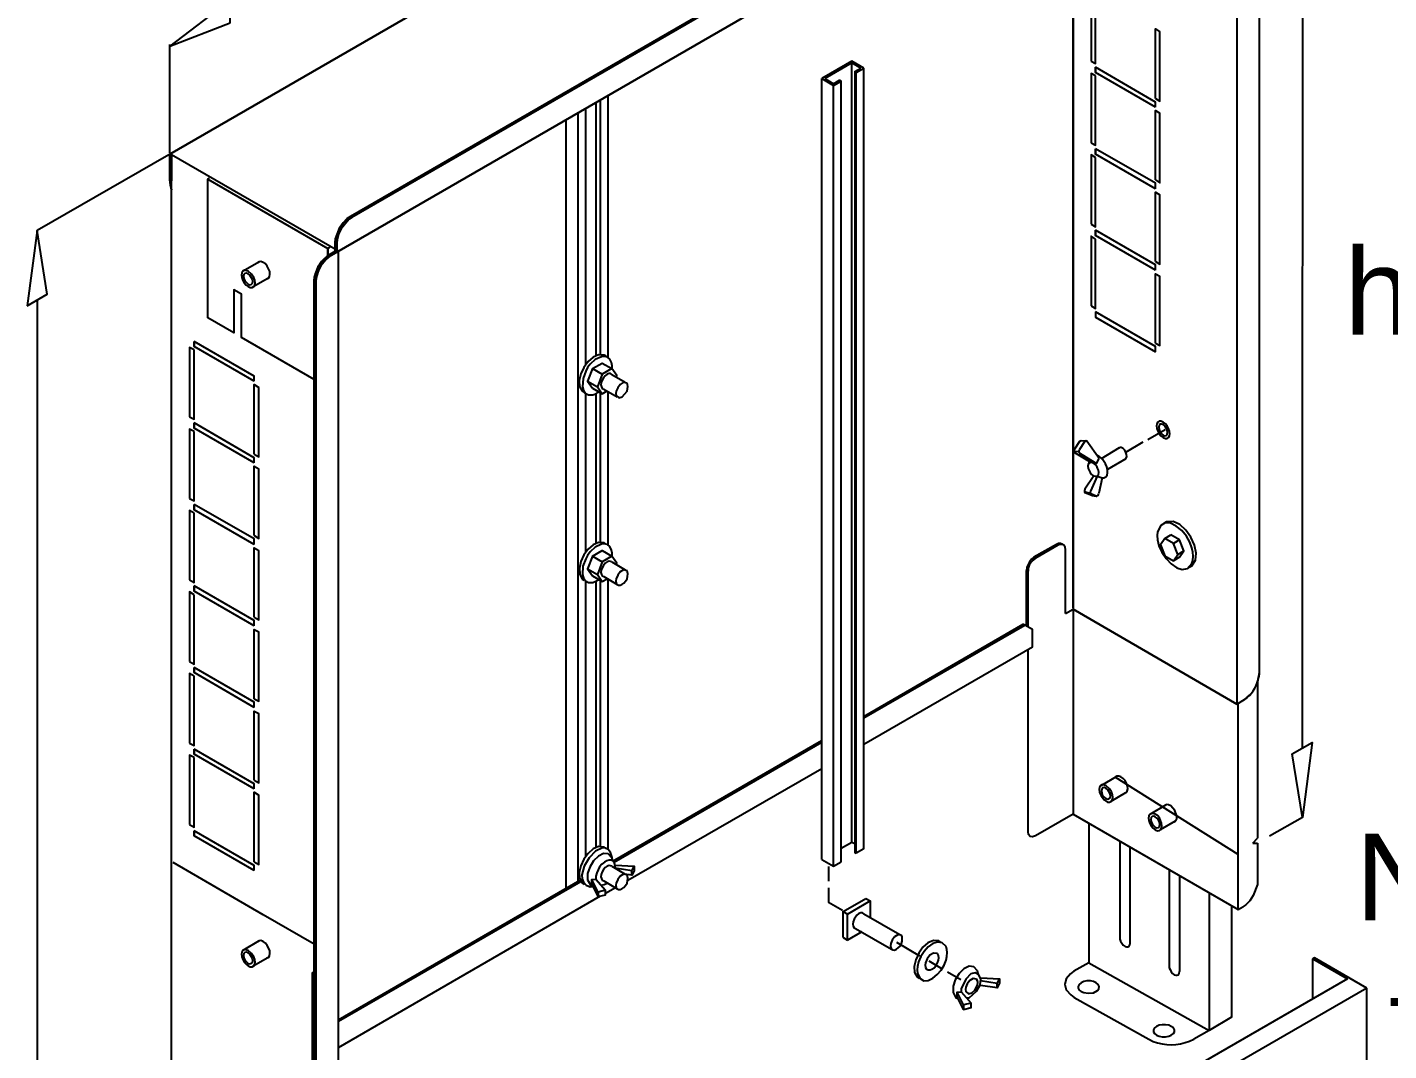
# Model space of a CAD drawing. Header units: millimetres. Extents: x 441156 to 441876, y 4514765 to 4515211.
# Drawn here: x 441596.256 to 441597.871, y 4515152.807 to 4515154.02 of the extents above; entities that cross this region are included whole.
import ezdxf

# ---------------------------------------------------------------- set-up
doc = ezdxf.new("R2010")
doc.units = ezdxf.units.MM
doc.layers.add('01_textos', color=7, linetype='Continuous')
doc.layers.add('Cassette', color=7, linetype='Continuous')
doc.styles.add('NIEVES2', font='sanss___.ttf')

msp = doc.modelspace()

# ---------------------------------------------------------------- linework, layer by layer
at = {"layer": 'Cassette', "color": 254}
for p, q in [((441597.69209828, 4515153.03907449), (441597.5464185, 4515153.1309517)), ((441597.709451, 4515153.05278589), (441597.71525763, 4515153.05874322)), ((441597.709451, 4515153.05278589), (441597.71525763, 4515153.05265162))]:
    msp.add_line(p, q, dxfattribs=at)
for points in [[(441596.42543128, 4515153.83917955), (441596.42617836, 4515153.8328294), (441596.42729897, 4515153.82722634), (441596.42617836, 4515153.8328294), (441596.42543128, 4515153.83917955), (441596.42543128, 4515153.86980965), (441597.49449673, 4515154.48689426)], [(441597.49449673, 4515154.48689426), (441596.42543128, 4515153.86980965), (441596.42729897, 4515153.86868904), (441596.42729897, 4515153.83805893)], [(441597.68612167, 4515154.39313624), (441597.68350691, 4515154.39425686), (441597.68014507, 4515154.3946304), (441597.67640969, 4515154.39425686), (441597.67267431, 4515154.39238917), (441596.63946849, 4515153.79584915)], [(441597.67267431, 4515154.39238917), (441596.63946849, 4515153.79584915)], [(441597.674542, 4515154.39126856), (441596.64096264, 4515153.79472854)], [(441597.674542, 4515154.39126856), (441596.64096264, 4515153.79472854)], [(441596.62153867, 4515153.75475998), (441596.62340636, 4515153.75363937), (441597.69209828, 4515154.37072397), (441597.69209828, 4515154.38118303)], [(441597.69209828, 4515154.37072397), (441596.62340636, 4515153.75363937), (441596.62340636, 4515153.76409843)], [(441597.69209828, 4515154.37072397), (441596.62340636, 4515153.75363937), (441596.62340636, 4515153.7558806)], [(441596.62340636, 4515153.75363937), (441597.69209828, 4515154.37072397)], [(441597.69060413, 4515154.36960336), (441597.69060413, 4515153.21761249), (441597.49636442, 4515153.3300474)], [(441597.69060413, 4515154.36960336), (441597.69060413, 4515153.21985372)], [(441597.69060413, 4515154.36960336), (441597.69060413, 4515153.21761249), (441597.69956904, 4515153.22284202)], [(441597.71712532, 4515154.36474737), (441597.71712532, 4515153.25384567)], [(441597.71712532, 4515154.36474737), (441597.71712532, 4515153.25384567)], [(441597.76846073, 4515154.30871668), (441597.7680872, 4515153.16547065)], [(441597.49636442, 4515154.25754199), (441597.49636442, 4515153.3300474)], [(441597.49636442, 4515153.33191509), (441597.49636442, 4515154.25754199)], [(441597.49636442, 4515153.33191509), (441597.49636442, 4515154.25754199)], [(441597.52288561, 4515154.05919337), (441597.51765608, 4515154.06218167), (441597.51765608, 4515153.98000333)], [(441597.51765608, 4515153.98000333), (441597.52288561, 4515153.97701503), (441597.52288561, 4515154.05919337)], [(441597.59423135, 4515153.93555233), (441597.59423135, 4515154.0181042), (441597.59946088, 4515154.01474236)], [(441597.59423135, 4515153.93555233), (441597.59946088, 4515153.93256402), (441597.59946088, 4515154.01474236)], [(441597.23414082, 4515153.98000333), (441597.19828118, 4515153.95945875)], [(441597.23414082, 4515153.97776211), (441597.20201656, 4515153.95945875)], [(441597.23414082, 4515153.0540029), (441597.23414082, 4515153.98000333)], [(441597.24833526, 4515153.9717855), (441597.23414082, 4515153.98000333)], [(441597.24459988, 4515153.9717855), (441597.23414082, 4515153.97776211)], [(441597.23750266, 4515153.96767658), (441597.24459988, 4515153.9717855)], [(441597.23937035, 4515153.96655597), (441597.23750266, 4515153.96767658), (441597.23750266, 4515153.04167615), (441597.23937035, 4515153.04092907)], [(441597.23937035, 4515153.96655597), (441597.24833526, 4515153.9717855)], [(441597.24833526, 4515153.04578506), (441597.24833526, 4515153.9717855)], [(441597.52288561, 4515153.97290612), (441597.52288561, 4515153.96655597)], [(441597.59423135, 4515153.9254668), (441597.52288561, 4515153.96655597), (441597.52288561, 4515153.97290612)], [(441597.59423135, 4515153.9254668), (441597.59423135, 4515153.93144341), (441597.52288561, 4515153.97290612)], [(441597.19828118, 4515153.03345831), (441597.19828118, 4515153.95945875)], [(441597.19828118, 4515153.95945875), (441597.21247562, 4515153.95124092)], [(441597.20201656, 4515153.95945875), (441597.21247562, 4515153.95310861)], [(441597.21247562, 4515153.95310861), (441597.21957284, 4515153.95721752), (441597.22144053, 4515153.95609691)], [(441597.21247562, 4515153.95124092), (441597.22144053, 4515153.95609691)], [(441597.21247562, 4515153.02524048), (441597.21247562, 4515153.95124092)], [(441597.22144053, 4515153.03047001), (441597.22144053, 4515153.95609691)], [(441597.23937035, 4515153.04092907), (441597.23937035, 4515153.96655597)], [(441597.52288561, 4515153.96244705), (441597.51765608, 4515153.96543536), (441597.51765608, 4515153.88325702)], [(441597.52288561, 4515153.96244705), (441597.51765608, 4515153.96543536)], [(441597.51765608, 4515153.88325702), (441597.52288561, 4515153.88026872), (441597.52288561, 4515153.96244705)], [(441596.94502249, 4515153.62850418), (441596.94502249, 4515153.9392877)], [(441596.90953639, 4515153.00805773), (441596.90953639, 4515153.91874312)], [(441596.9185013, 4515153.62028634), (441596.9185013, 4515153.92397265)], [(441596.93082805, 4515153.6307454), (441596.93082805, 4515153.93106987)], [(441596.93605758, 4515153.63223956), (441596.93605758, 4515153.93443171)], [(441597.59423135, 4515153.83917955), (441597.59423135, 4515153.92135789), (441597.59946088, 4515153.91836958)], [(441596.89534195, 4515152.99946636), (441596.89534195, 4515153.91052529)], [(441597.59423135, 4515153.83917955), (441597.59946088, 4515153.83581771), (441597.59946088, 4515153.91836958)], [(441597.52288561, 4515153.8761598), (441597.52288561, 4515153.86980965)], [(441597.59423135, 4515153.82872049), (441597.52288561, 4515153.86980965), (441597.52288561, 4515153.8761598)], [(441597.59423135, 4515153.82872049), (441597.59423135, 4515153.83507063), (441597.52288561, 4515153.8761598)], [(441596.42543128, 4515153.83917955), (441596.42543128, 4515153.86980965), (441596.42729897, 4515153.86868904), (441596.42729897, 4515153.86682135)], [(441596.42729897, 4515153.86868904), (441596.42729897, 4515153.83805893)], [(441596.42729897, 4515153.86868904), (441596.42729897, 4515153.86682135)], [(441596.62527405, 4515152.60276912), (441596.62527405, 4515153.75475998), (441596.42729897, 4515153.86868904)], [(441596.42729897, 4515152.71483049), (441596.42729897, 4515153.86682135)], [(441596.42729897, 4515152.71483049), (441596.42729897, 4515153.86682135)], [(441597.52288561, 4515153.86570074), (441597.51765608, 4515153.86868904), (441597.51765608, 4515153.78651071)], [(441597.52288561, 4515153.86570074), (441597.51765608, 4515153.86868904)], [(441597.51765608, 4515153.78651071), (441597.52288561, 4515153.7835224), (441597.52288561, 4515153.86570074)], [(441596.50125947, 4515153.65764013), (441596.47025583, 4515153.67556995), (441596.47025583, 4515153.83992662), (441596.47174998, 4515153.84104724)], [(441596.47174998, 4515153.84104724), (441596.47025583, 4515153.83992662)], [(441596.47025583, 4515153.83992662), (441596.61257376, 4515153.75774829), (441596.61630914, 4515153.75998951)], [(441596.47025583, 4515153.67556995), (441596.47025583, 4515153.83992662), (441596.61257376, 4515153.75774829)], [(441597.59423135, 4515153.74243323), (441597.59423135, 4515153.82461157), (441597.59946088, 4515153.82162327)], [(441597.59423135, 4515153.74243323), (441597.59946088, 4515153.73907139), (441597.59946088, 4515153.82162327)], [(441596.62191221, 4515153.76932796), (441596.62674953, 4515153.78250451), (441596.63072129, 4515153.78830135), (441596.63573311, 4515153.79323439)], [(441596.63573311, 4515153.79323439), (441596.63072129, 4515153.78830135), (441596.62674953, 4515153.78250451), (441596.62191221, 4515153.76932796)], [(441596.6237799, 4515153.76820735), (441596.62530382, 4515153.77477986), (441596.62852383, 4515153.78147728), (441596.6376008, 4515153.79248731)], [(441596.6376008, 4515153.79248731), (441596.62852383, 4515153.78147728), (441596.62530382, 4515153.77477986), (441596.6237799, 4515153.76820735)], [(441596.63573311, 4515153.79323439), (441596.63946849, 4515153.79584915)], [(441596.63946849, 4515153.79584915), (441596.63573311, 4515153.79323439)], [(441596.6376008, 4515153.79248731), (441596.64096264, 4515153.79472854)], [(441596.64096264, 4515153.79472854), (441596.6376008, 4515153.79248731)], [(441597.52288561, 4515153.77941348), (441597.52288561, 4515153.77306334)], [(441597.59423135, 4515153.73197417), (441597.52288561, 4515153.77306334), (441597.52288561, 4515153.77941348)], [(441597.59423135, 4515153.73197417), (441597.59423135, 4515153.73832432), (441597.52288561, 4515153.77941348)], [(441596.61257376, 4515153.74953045), (441596.61257376, 4515153.75774829), (441596.61444145, 4515153.7588689)], [(441596.61257376, 4515153.75774829), (441596.61257376, 4515153.74953045)], [(441596.62153867, 4515153.76484551), (441596.62191221, 4515153.76932796)], [(441596.62191221, 4515153.76932796), (441596.62153867, 4515153.76484551)], [(441596.62153867, 4515153.75475998), (441596.62153867, 4515153.76484551)], [(441596.62153867, 4515153.75475998), (441596.62153867, 4515153.76484551)], [(441596.62340636, 4515153.76409843), (441596.62340636, 4515153.75363937), (441596.62153867, 4515153.75475998)], [(441596.62340636, 4515153.76409843), (441596.6237799, 4515153.76820735)], [(441596.6237799, 4515153.76820735), (441596.62340636, 4515153.76409843)], [(441597.52288561, 4515153.76895442), (441597.51765608, 4515153.77231626), (441597.51765608, 4515153.68976439)], [(441597.52288561, 4515153.76895442), (441597.51765608, 4515153.77231626)], [(441597.51765608, 4515153.68976439), (441597.52288561, 4515153.68677609), (441597.52288561, 4515153.76895442)], [(441596.51209207, 4515153.7312271), (441596.53076897, 4515153.7420597)], [(441596.54048095, 4515153.72188865), (441596.54234864, 4515153.72263573), (441596.54346925, 4515153.72450341), (441596.54384279, 4515153.72711818), (441596.54384279, 4515153.73048002), (441596.54234864, 4515153.73384186), (441596.54085449, 4515153.73683017), (441596.53861326, 4515153.73944493), (441596.5359985, 4515153.74131262), (441596.53338373, 4515153.74243323), (441596.5311425, 4515153.7420597), (441596.52927481, 4515153.74093908)], [(441596.59688517, 4515153.72375634), (441596.60171782, 4515153.73723872), (441596.60575378, 4515153.74298099), (441596.61107961, 4515153.7480363)], [(441596.61257376, 4515153.74728923), (441596.60365555, 4515153.73628153), (441596.60061647, 4515153.72987682), (441596.59875286, 4515153.72300926)], [(441596.61107961, 4515153.7480363), (441596.61444145, 4515153.75065107)], [(441596.61107961, 4515153.7480363), (441596.61444145, 4515153.75065107)], [(441596.61630914, 4515153.74953045), (441596.61257376, 4515153.74728923)], [(441596.61444145, 4515153.75065107), (441596.62153867, 4515153.75475998)], [(441596.61444145, 4515153.75065107), (441596.62153867, 4515153.75475998)], [(441596.61630914, 4515153.74953045), (441596.62527405, 4515153.75475998)], [(441596.62527405, 4515153.75475998), (441596.61630914, 4515153.74953045)], [(441596.62340636, 4515153.7558806), (441596.62340636, 4515153.75363937)], [(441596.62527405, 4515152.60276912), (441596.62527405, 4515153.75475998)], [(441596.51059792, 4515153.72898587), (441596.51022438, 4515153.7263711), (441596.51059792, 4515153.7233828), (441596.51171853, 4515153.72002096), (441596.51358622, 4515153.71703266), (441596.51582745, 4515153.71441789), (441596.51806868, 4515153.7125502), (441596.52068344, 4515153.71142959), (441596.52292467, 4515153.71142959), (441596.52479236, 4515153.7125502), (441596.52591297, 4515153.71441789), (441596.52628651, 4515153.71703266), (441596.52628651, 4515153.71703266)], [(441596.52479236, 4515153.7233828), (441596.52230133, 4515153.72719114), (441596.51829747, 4515153.73078352), (441596.51399245, 4515153.73207631), (441596.51210564, 4515153.73120922), (441596.51059792, 4515153.72898587)], [(441596.52367175, 4515153.71852681), (441596.52329821, 4515153.72114157), (441596.52030991, 4515153.7263711), (441596.51806868, 4515153.72786526), (441596.51620099, 4515153.72861233), (441596.5143333, 4515153.72823879), (441596.51321269, 4515153.72711818), (441596.51283915, 4515153.72487695), (441596.51321269, 4515153.72226219), (441596.5143333, 4515153.71964742), (441596.51620099, 4515153.71740619), (441596.51806868, 4515153.71553851), (441596.52030991, 4515153.71479143), (441596.52180406, 4515153.71516497), (441596.52329821, 4515153.71665912), (441596.52367175, 4515153.71852681), (441596.52367175, 4515153.71852681)], [(441597.59423135, 4515153.64568692), (441597.59423135, 4515153.72786526), (441597.59946088, 4515153.72487695)], [(441597.59423135, 4515153.64568692), (441597.59946088, 4515153.64269862), (441597.59946088, 4515153.72487695)], [(441596.59651164, 4515153.60235652), (441596.51022438, 4515153.6524106), (441596.51022438, 4515153.70358529), (441596.50125947, 4515153.70881482), (441596.50125947, 4515153.65764013), (441596.47025583, 4515153.67556995)], [(441596.51022438, 4515153.6524106), (441596.51022438, 4515153.70358529), (441596.50125947, 4515153.70881482), (441596.50125947, 4515153.65764013)], [(441596.54160157, 4515153.72226219), (441596.52404528, 4515153.71217666)], [(441596.52628651, 4515153.71703266), (441596.52591297, 4515153.7203945), (441596.52479236, 4515153.7233828)], [(441596.59651164, 4515153.71964742), (441596.59688517, 4515153.72375634)], [(441596.59651164, 4515153.71964742), (441596.59651164, 4515152.60874573)], [(441596.59651164, 4515152.60874573), (441596.59651164, 4515153.71964742)], [(441596.59875286, 4515153.72300926), (441596.59837932, 4515153.71852681)], [(441596.59875286, 4515153.72300926), (441596.59837932, 4515153.71852681)], [(441596.59837932, 4515153.71852681), (441596.59837932, 4515152.60799865)], [(441596.59837932, 4515153.71852681), (441596.59837932, 4515152.60799865)], [(441597.52288561, 4515153.68266717), (441597.52288561, 4515153.67631703), (441597.59423135, 4515153.63522786)], [(441597.52288561, 4515153.68266717), (441597.52288561, 4515153.67631703)], [(441597.59423135, 4515153.63522786), (441597.59423135, 4515153.641578), (441597.52288561, 4515153.68266717)], [(441596.4541937, 4515153.64755461), (441596.4541937, 4515153.641578)], [(441596.5251659, 4515153.60048883), (441596.4541937, 4515153.641578), (441596.4541937, 4515153.64755461)], [(441596.5251659, 4515153.60048883), (441596.5251659, 4515153.60646544), (441596.4541937, 4515153.64755461)], [(441596.59651164, 4515153.60235652), (441596.51022438, 4515153.6524106)], [(441596.4541937, 4515153.63746909), (441596.44859063, 4515153.64045739), (441596.44859063, 4515153.55827905)], [(441596.4541937, 4515153.63746909), (441596.44859063, 4515153.64045739)], [(441596.44859063, 4515153.55827905), (441596.4541937, 4515153.55529075), (441596.4541937, 4515153.63746909)], [(441596.9401665, 4515153.63149248), (441596.93377637, 4515153.63175917), (441596.927381, 4515153.62891361), (441596.92143562, 4515153.62370673), (441596.91639548, 4515153.61688948), (441596.91271584, 4515153.6092128), (441596.91085194, 4515153.60142764), (441596.91125904, 4515153.59428493), (441596.91439238, 4515153.58853562)], [(441596.94913141, 4515153.62252757), (441596.94714473, 4515153.62665418), (441596.94433086, 4515153.62902859), (441596.94093364, 4515153.62990403), (441596.93719687, 4515153.62953374), (441596.92968, 4515153.62606889), (441596.92373083, 4515153.62065988)], [(441596.94278126, 4515153.62999833), (441596.9401665, 4515153.63149248)], [(441596.92373083, 4515153.62065988), (441596.92074253, 4515153.61655096), (441596.9185013, 4515153.61244205), (441596.91525969, 4515153.60354192), (441596.91456981, 4515153.59362974), (441596.91566985, 4515153.58936113), (441596.91799352, 4515153.58611988), (441596.92173605, 4515153.58433281), (441596.92709267, 4515153.5844267), (441596.93045451, 4515153.58554732), (441596.93418989, 4515153.58778855)], [(441596.9263456, 4515153.61543035), (441596.92074253, 4515153.60048883), (441596.9263456, 4515153.592271)], [(441596.9263456, 4515153.61543035), (441596.93792527, 4515153.62178049), (441596.94950495, 4515153.61543035)], [(441596.9263456, 4515153.61543035), (441596.93792527, 4515153.60870667)], [(441596.95473448, 4515153.60534483), (441596.95548155, 4515153.60721252), (441596.94950495, 4515153.61543035), (441596.93792527, 4515153.60870667), (441596.9323222, 4515153.59376515), (441596.93792527, 4515153.58554732), (441596.94390188, 4515153.58890916)], [(441596.94987848, 4515153.61468327), (441596.94987848, 4515153.61879219), (441596.94913141, 4515153.62252757)], [(441596.5251659, 4515153.51382804), (441596.5251659, 4515153.59637992), (441596.53076897, 4515153.59301808)], [(441596.92074253, 4515153.60048883), (441596.9323222, 4515153.59376515)], [(441596.94950495, 4515153.60833313), (441596.94801079, 4515153.60945374), (441596.9461431, 4515153.60945374), (441596.94390188, 4515153.60870667), (441596.94166065, 4515153.60683898), (441596.93941942, 4515153.60459775), (441596.93792527, 4515153.60160945), (441596.93680466, 4515153.59899468), (441596.93643112, 4515153.59600638), (441596.93717819, 4515153.59376515), (441596.93792527, 4515153.59189746), (441596.93979296, 4515153.59115039)], [(441596.94950495, 4515153.60833313), (441596.96519354, 4515153.59936822)], [(441596.96743476, 4515153.59824761), (441596.96292721, 4515153.59888554), (441596.95923094, 4515153.59661805), (441596.9564615, 4515153.59273734), (441596.95473448, 4515153.58853562)], [(441596.96855538, 4515153.59413869), (441596.96818184, 4515153.59637992), (441596.96743476, 4515153.59824761)], [(441596.5251659, 4515153.51382804), (441596.53076897, 4515153.51083974), (441596.53076897, 4515153.59301808)], [(441596.91439238, 4515153.58853562), (441596.91663361, 4515153.58704147)], [(441596.9185013, 4515153.39765776), (441596.9185013, 4515153.58592086)], [(441596.9263456, 4515153.592271), (441596.93792527, 4515153.58554732)], [(441596.93082805, 4515153.40849036), (441596.93082805, 4515153.58592086)], [(441596.93605758, 4515153.40961097), (441596.93605758, 4515153.58629439)], [(441596.93979296, 4515153.59115039), (441596.95585509, 4515153.58181194)], [(441596.94502249, 4515153.40624913), (441596.94502249, 4515153.58816208)], [(441596.95473448, 4515153.58853562), (441596.95436094, 4515153.58592086), (441596.95473448, 4515153.58367963), (441596.95782813, 4515153.58090844), (441596.96156788, 4515153.58201739), (441596.96743476, 4515153.58853562), (441596.96818184, 4515153.59152392), (441596.96855538, 4515153.59413869), (441596.96855538, 4515153.59413869)], [(441596.4541937, 4515153.55118183), (441596.4541937, 4515153.54483169)], [(441596.5251659, 4515153.50374252), (441596.4541937, 4515153.54483169), (441596.4541937, 4515153.55118183)], [(441596.5251659, 4515153.50374252), (441596.5251659, 4515153.50971913), (441596.4541937, 4515153.55118183)], [(441597.61104055, 4515153.53810801), (441597.61066702, 4515153.54109631), (441597.6095464, 4515153.54445815), (441597.60805225, 4515153.54744645), (441597.60581102, 4515153.55006122), (441597.60319626, 4515153.55192891), (441597.60058149, 4515153.55304952), (441597.59834027, 4515153.55304952), (441597.59684612, 4515153.55192891), (441597.5957255, 4515153.55006122), (441597.59535196, 4515153.54744645), (441597.5957255, 4515153.54445815), (441597.59684612, 4515153.54109631), (441597.59834027, 4515153.53810801), (441597.60058149, 4515153.53549324), (441597.60319626, 4515153.53362555), (441597.60581102, 4515153.53250494), (441597.60805225, 4515153.53250494), (441597.6095464, 4515153.53362555), (441597.61066702, 4515153.53549324), (441597.61104055, 4515153.53810801), (441597.61104055, 4515153.53810801)], [(441597.60842579, 4515153.53960216), (441597.60805225, 4515153.54221692), (441597.60693164, 4515153.54483169), (441597.60506395, 4515153.54744645), (441597.60319626, 4515153.5489406), (441597.60132857, 4515153.54968768), (441597.59946088, 4515153.54931414), (441597.59834027, 4515153.54781999), (441597.59796673, 4515153.5459523), (441597.59834027, 4515153.54333754), (441597.59946088, 4515153.54072277), (441597.60132857, 4515153.53810801), (441597.60319626, 4515153.53661385), (441597.60506395, 4515153.53586678), (441597.60693164, 4515153.53624032), (441597.60805225, 4515153.53773447), (441597.60842579, 4515153.53960216), (441597.60842579, 4515153.53960216)], [(441596.4541937, 4515153.54072277), (441596.44859063, 4515153.54371107), (441596.44859063, 4515153.46153274)], [(441596.4541937, 4515153.54072277), (441596.44859063, 4515153.54371107)], [(441596.44859063, 4515153.46153274), (441596.4541937, 4515153.45854443), (441596.4541937, 4515153.54072277)], [(441597.5848929, 4515153.53138432), (441597.60543749, 4515153.54333754)], [(441597.49823211, 4515153.51980465), (441597.49785857, 4515153.5183105), (441597.49748504, 4515153.51681635), (441597.49823211, 4515153.51606927)], [(441597.49748504, 4515153.51756342), (441597.5030881, 4515153.51718988)], [(441597.50607641, 4515153.53026371), (441597.50532933, 4515153.52951664), (441597.50420872, 4515153.52876956), (441597.49823211, 4515153.51980465)], [(441597.49823211, 4515153.51606927), (441597.51765608, 4515153.50411606)], [(441597.50383518, 4515153.51943111), (441597.5030881, 4515153.51793696), (441597.5030881, 4515153.51644281), (441597.50346164, 4515153.51532219)], [(441597.50346164, 4515153.51532219), (441597.52400623, 4515153.50299544)], [(441597.52736807, 4515153.50897205), (441597.51280009, 4515153.52951664), (441597.51205301, 4515153.52989017), (441597.5109324, 4515153.52951664), (441597.50981179, 4515153.52839602), (441597.50383518, 4515153.51943111)], [(441597.50607641, 4515153.53026371), (441597.51130594, 4515153.52989017)], [(441597.55090095, 4515153.5212988), (441597.52960929, 4515153.50859851)], [(441597.55837171, 4515153.50822497), (441597.55949233, 4515153.50934559), (441597.5602394, 4515153.51121328), (441597.55986586, 4515153.51345451), (441597.55911879, 4515153.51606927), (441597.55762464, 4515153.51868404), (441597.55575695, 4515153.52055172), (441597.55351572, 4515153.52167234), (441597.55164803, 4515153.52167234), (441597.55052742, 4515153.52092526)], [(441597.55911879, 4515153.51644281), (441597.57966337, 4515153.52839602)], [(441596.5251659, 4515153.41745527), (441596.5251659, 4515153.4996336), (441596.53076897, 4515153.4966453)], [(441597.52699453, 4515153.49216285), (441597.52662099, 4515153.49477761), (441597.52550038, 4515153.49739238), (441597.52437976, 4515153.4996336), (441597.52251207, 4515153.50187483), (441597.52064438, 4515153.50336898), (441597.51840316, 4515153.50411606), (441597.51653547, 4515153.50411606), (441597.51541485, 4515153.50336898), (441597.51429424, 4515153.50187483), (441597.5139207, 4515153.4996336), (441597.51429424, 4515153.49701884), (441597.51541485, 4515153.49440407), (441597.51653547, 4515153.49216285), (441597.51840316, 4515153.48992162), (441597.52064438, 4515153.48842747), (441597.52251207, 4515153.48768039), (441597.52437976, 4515153.48768039), (441597.52550038, 4515153.48842747), (441597.52662099, 4515153.48992162), (441597.52699453, 4515153.49216285), (441597.52699453, 4515153.49216285)], [(441597.51578839, 4515153.50561021), (441597.51429424, 4515153.50187483)], [(441597.52027085, 4515153.50336898), (441597.52400623, 4515153.50299544), (441597.52736807, 4515153.50897205)], [(441597.53072991, 4515153.4858127), (441597.53297114, 4515153.4858127), (441597.53521236, 4515153.48693331), (441597.53670651, 4515153.48917454), (441597.53708005, 4515153.49178931), (441597.53708005, 4515153.49515115), (441597.53633298, 4515153.49888653), (441597.53483882, 4515153.50262191), (441597.5325976, 4515153.50598375), (441597.53035637, 4515153.50897205), (441597.52736807, 4515153.51121328), (441597.52437976, 4515153.51270743)], [(441597.55911879, 4515153.50859851), (441597.53708005, 4515153.49589822)], [(441596.5251659, 4515153.41745527), (441596.53076897, 4515153.41409342), (441596.53076897, 4515153.4966453)], [(441597.52101792, 4515153.48842747), (441597.51018532, 4515153.47236534), (441597.50981179, 4515153.47049765), (441597.50981179, 4515153.46937703), (441597.51018532, 4515153.46825642)], [(441597.52512684, 4515153.48768039), (441597.51690901, 4515153.47012411), (441597.51653547, 4515153.46862996), (441597.51690901, 4515153.46750934), (441597.51728254, 4515153.46676227)], [(441597.52437976, 4515153.48768039), (441597.52512684, 4515153.48768039), (441597.53072991, 4515153.4858127)], [(441597.53072991, 4515153.4858127), (441597.52699453, 4515153.46750934)], [(441597.50943825, 4515153.46975057), (441597.51653547, 4515153.46788288)], [(441597.5187767, 4515153.46489458), (441597.51018532, 4515153.46825642)], [(441597.52363269, 4515153.4641475), (441597.51728254, 4515153.46676227)], [(441597.52363269, 4515153.4641475), (441597.5247533, 4515153.4641475), (441597.52587392, 4515153.46489458), (441597.52662099, 4515153.46601519), (441597.52699453, 4515153.46750934)], [(441596.4541937, 4515153.45443552), (441596.4541937, 4515153.44808537)], [(441596.5251659, 4515153.40699621), (441596.4541937, 4515153.44808537), (441596.4541937, 4515153.45443552)], [(441596.5251659, 4515153.40699621), (441596.5251659, 4515153.41334635), (441596.4541937, 4515153.45443552)], [(441597.5187767, 4515153.46489458), (441597.52363269, 4515153.4641475)], [(441596.4541937, 4515153.44397646), (441596.44859063, 4515153.44696476), (441596.44859063, 4515153.36478642)], [(441596.4541937, 4515153.44397646), (441596.44859063, 4515153.44696476)], [(441596.44859063, 4515153.36478642), (441596.4541937, 4515153.36179812), (441596.4541937, 4515153.44397646)], [(441597.59647258, 4515153.42193772), (441597.59609904, 4515153.41745527), (441597.59647258, 4515153.41222574), (441597.59797822, 4515153.40518827), (441597.60152205, 4515153.39755445), (441597.60659695, 4515153.39012754), (441597.61269579, 4515153.38371079), (441597.61931146, 4515153.37910744), (441597.62593684, 4515153.37712076), (441597.63206479, 4515153.37855399), (441597.63718821, 4515153.38421039), (441597.63830882, 4515153.38794577), (441597.63868236, 4515153.39280177), (441597.63868236, 4515153.39280177)], [(441597.63718821, 4515153.40288729), (441597.63500027, 4515153.40965445), (441597.6308045, 4515153.41673737), (441597.62519031, 4515153.42335162), (441597.61874711, 4515153.42871276), (441597.61206432, 4515153.43203638), (441597.60573136, 4515153.43253803), (441597.60033764, 4515153.42943328), (441597.59647258, 4515153.42193772)], [(441597.60506395, 4515153.41409342), (441597.60020796, 4515153.40662267), (441597.60506395, 4515153.39354884), (441597.61552301, 4515153.38757223), (441597.62075254, 4515153.39504299), (441597.61552301, 4515153.40811682), (441597.60506395, 4515153.41409342), (441597.61216117, 4515153.41820234)], [(441597.60730518, 4515153.43389093), (441597.60431687, 4515153.43202324)], [(441597.63718821, 4515153.38159563), (441597.64154711, 4515153.38816625), (441597.64245305, 4515153.39664454), (441597.64047618, 4515153.40607185), (441597.63618666, 4515153.41548952), (441597.63015464, 4515153.42393892), (441597.62295029, 4515153.43046139), (441597.61514374, 4515153.43409828), (441597.60730518, 4515153.43389093)], [(441597.62262023, 4515153.39168115), (441597.62784976, 4515153.39915191), (441597.62262023, 4515153.41222574), (441597.61216117, 4515153.41820234)], [(441596.5251659, 4515153.32070895), (441596.5251659, 4515153.40288729), (441596.53076897, 4515153.39989899)], [(441596.9401665, 4515153.40886389), (441596.93367245, 4515153.40928303), (441596.9272488, 4515153.40648901), (441596.92132782, 4515153.40126145), (441596.91634178, 4515153.39437996), (441596.91272295, 4515153.38662416), (441596.9109036, 4515153.37877367), (441596.91131598, 4515153.37160809), (441596.91439238, 4515153.36590704)], [(441596.94913141, 4515153.40027252), (441596.94713477, 4515153.40447552), (441596.94429322, 4515153.40683949), (441596.94086086, 4515153.40764351), (441596.93709181, 4515153.40716663), (441596.92956006, 4515153.40348641), (441596.92373083, 4515153.3980313)], [(441596.94278126, 4515153.40736974), (441596.9401665, 4515153.40886389)], [(441597.47656691, 4515153.40699621), (441597.45004572, 4515153.39168115), (441597.44705742, 4515153.38943992), (441597.44481619, 4515153.38645162), (441597.4429485, 4515153.38308978), (441597.44145435, 4515153.37972794), (441597.44108081, 4515153.37599256)], [(441597.4784346, 4515153.40587559), (441597.45191341, 4515153.39056054), (441597.44892511, 4515153.38831931), (441597.44668388, 4515153.38570455), (441597.44444265, 4515153.3823427), (441597.44332204, 4515153.37860733), (441597.4429485, 4515153.37524549)], [(441597.4832906, 4515153.40736974), (441597.48142291, 4515153.40811682), (441597.47918168, 4515153.40811682), (441597.47656691, 4515153.40699621)], [(441597.48739951, 4515153.32481787), (441597.48739951, 4515153.4010196), (441597.48702597, 4515153.40363436), (441597.48553182, 4515153.40587559), (441597.48366413, 4515153.40699621), (441597.48104937, 4515153.40699621), (441597.4784346, 4515153.40587559)], [(441597.62262023, 4515153.41222574), (441597.61552301, 4515153.40811682)], [(441597.63868236, 4515153.39280177), (441597.63830882, 4515153.39765776), (441597.63718821, 4515153.40288729)], [(441596.5251659, 4515153.32070895), (441596.53076897, 4515153.31734711), (441596.53076897, 4515153.39989899)], [(441596.92373083, 4515153.3980313), (441596.92074253, 4515153.39392238), (441596.9185013, 4515153.38981346), (441596.91523168, 4515153.38122151), (441596.91456981, 4515153.3714354), (441596.91568736, 4515153.36715058), (441596.91802154, 4515153.36383449), (441596.92176056, 4515153.36190952), (441596.92709267, 4515153.36179812), (441596.93045451, 4515153.36329227), (441596.93418989, 4515153.36515996)], [(441596.9263456, 4515153.39280177), (441596.92074253, 4515153.37786025), (441596.9263456, 4515153.36964242)], [(441596.9263456, 4515153.39280177), (441596.93792527, 4515153.39952545), (441596.94950495, 4515153.39280177)], [(441596.9263456, 4515153.39280177), (441596.93792527, 4515153.38607808)], [(441596.95473448, 4515153.38308978), (441596.95548155, 4515153.38458393), (441596.94950495, 4515153.39280177), (441596.93792527, 4515153.38607808), (441596.9323222, 4515153.37113657), (441596.93792527, 4515153.36291873), (441596.94390188, 4515153.36628057)], [(441596.94950495, 4515153.38607808), (441596.94801079, 4515153.38682516), (441596.9461431, 4515153.3871987), (441596.94390188, 4515153.38607808), (441596.94166065, 4515153.38458393), (441596.93941942, 4515153.38196917), (441596.93792527, 4515153.3793544), (441596.93680466, 4515153.3763661), (441596.93643112, 4515153.37375133), (441596.93717819, 4515153.37113657), (441596.93792527, 4515153.36964242), (441596.93979296, 4515153.36889534)], [(441596.94987848, 4515153.39242823), (441596.94987848, 4515153.39653714), (441596.94913141, 4515153.40027252)], [(441596.94950495, 4515153.38607808), (441596.96519354, 4515153.37673964)], [(441597.62262023, 4515153.39168115), (441597.61552301, 4515153.38757223)], [(441597.62075254, 4515153.39504299), (441597.62784976, 4515153.39915191)], [(441596.92074253, 4515153.37786025), (441596.9323222, 4515153.37113657)], [(441596.95473448, 4515153.36628057), (441596.95436094, 4515153.36366581), (441596.95473448, 4515153.36105104), (441596.95585509, 4515153.35955689), (441596.95734924, 4515153.35843628), (441596.95921693, 4515153.35843628), (441596.96145816, 4515153.35955689), (441596.96369938, 4515153.36105104), (441596.96556707, 4515153.36329227), (441596.96743476, 4515153.36628057), (441596.96818184, 4515153.36889534), (441596.96855538, 4515153.37188364), (441596.96855538, 4515153.37188364)], [(441596.96743476, 4515153.37561902), (441596.96332906, 4515153.3767338), (441596.95943872, 4515153.374363), (441596.95637133, 4515153.3702856), (441596.95473448, 4515153.36628057)], [(441596.96855538, 4515153.37188364), (441596.96818184, 4515153.37412487), (441596.96743476, 4515153.37561902)], [(441597.44108081, 4515153.31024989), (441597.44108081, 4515153.37599256)], [(441597.4429485, 4515153.30912928), (441597.4429485, 4515153.37524549)], [(441597.6341999, 4515153.38010148), (441597.63718821, 4515153.38159563)], [(441596.4541937, 4515153.3576892), (441596.4541937, 4515153.35133906)], [(441596.5251659, 4515153.31024989), (441596.4541937, 4515153.35133906), (441596.4541937, 4515153.3576892)], [(441596.5251659, 4515153.31024989), (441596.5251659, 4515153.31660003), (441596.4541937, 4515153.3576892)], [(441596.91439238, 4515153.36590704), (441596.91663361, 4515153.36441289)], [(441596.9185013, 4515153.03682015), (441596.9185013, 4515153.36366581)], [(441596.9263456, 4515153.36964242), (441596.93792527, 4515153.36291873)], [(441596.93082805, 4515153.04765275), (441596.93082805, 4515153.36329227)], [(441596.93605758, 4515153.04877337), (441596.93605758, 4515153.36403935)], [(441596.93979296, 4515153.36889534), (441596.95585509, 4515153.35955689)], [(441596.94502249, 4515153.04541152), (441596.94502249, 4515153.3655335)], [(441596.4541937, 4515153.34723014), (441596.44859063, 4515153.35059198), (441596.44859063, 4515153.26804011)], [(441596.4541937, 4515153.34723014), (441596.44859063, 4515153.35059198)], [(441596.44859063, 4515153.26804011), (441596.4541937, 4515153.26505181), (441596.4541937, 4515153.34723014)], [(441597.49636442, 4515153.33191509), (441597.49636442, 4515153.08724777), (441597.45191341, 4515153.06147365)], [(441597.48739951, 4515153.32481787), (441597.49636442, 4515153.3300474)], [(441597.49636442, 4515153.3300474), (441597.69060413, 4515153.21761249), (441597.69956904, 4515153.22284202)], [(441596.5251659, 4515153.22396264), (441596.5251659, 4515153.30614097), (441596.53076897, 4515153.30315267)], [(441597.24833526, 4515153.20304452), (441597.43734543, 4515153.31249112), (441597.43921312, 4515153.3113705)], [(441597.24833526, 4515153.20117683), (441597.43921312, 4515153.3113705)], [(441597.24833526, 4515153.17017318), (441597.44817803, 4515153.28559639), (441597.44817803, 4515153.30614097), (441597.43921312, 4515153.3113705)], [(441596.5251659, 4515153.22396264), (441596.53076897, 4515153.22097433), (441596.53076897, 4515153.30315267)], [(441597.4429485, 4515153.06670318), (441597.4429485, 4515153.28260809)], [(441596.4541937, 4515153.26094289), (441596.4541937, 4515153.25496628)], [(441596.5251659, 4515153.21350358), (441596.4541937, 4515153.25496628), (441596.4541937, 4515153.26094289)], [(441596.5251659, 4515153.21350358), (441596.5251659, 4515153.21985372), (441596.4541937, 4515153.26094289)], [(441596.4541937, 4515153.25085737), (441596.44859063, 4515153.25384567), (441596.44859063, 4515153.17129379)], [(441596.4541937, 4515153.25085737), (441596.44859063, 4515153.25384567)], [(441596.44859063, 4515153.17129379), (441596.4541937, 4515153.16830549), (441596.4541937, 4515153.25085737)], [(441597.71525763, 4515153.24376015), (441597.71525763, 4515153.05874322)], [(441597.71712532, 4515153.25384567), (441597.71675178, 4515153.24973675)], [(441597.71675178, 4515153.24973675), (441597.71712532, 4515153.25384567)], [(441597.70293088, 4515153.22545679), (441597.69956904, 4515153.22284202)], [(441597.69956904, 4515153.22284202), (441597.70293088, 4515153.22545679)], [(441596.5251659, 4515153.12721632), (441596.5251659, 4515153.20939466), (441596.53076897, 4515153.20640636)], [(441597.49636442, 4515153.08724777), (441597.69209828, 4515152.97406579), (441597.69209828, 4515153.21873311)], [(441596.5251659, 4515153.12721632), (441596.53076897, 4515153.12422802), (441596.53076897, 4515153.20640636)], [(441596.4541937, 4515153.16419657), (441596.4541937, 4515153.15821997)], [(441596.5251659, 4515153.1171308), (441596.4541937, 4515153.15821997), (441596.4541937, 4515153.16419657)], [(441596.5251659, 4515153.1171308), (441596.5251659, 4515153.12310741), (441596.4541937, 4515153.16419657)], [(441596.95062556, 4515153.03121708), (441597.19828118, 4515153.1742821)], [(441596.95211971, 4515153.03009647), (441597.19828118, 4515153.17241441)], [(441597.75632075, 4515153.15874697), (441597.77985364, 4515153.17219433), (441597.76827397, 4515153.08329231), (441597.75632075, 4515153.15874697)], [(441596.4541937, 4515153.15411105), (441596.44859063, 4515153.15709935), (441596.44859063, 4515153.07492102)], [(441596.4541937, 4515153.15411105), (441596.44859063, 4515153.15709935)], [(441596.44859063, 4515153.07492102), (441596.4541937, 4515153.07155918), (441596.4541937, 4515153.15411105)], [(441596.96855538, 4515153.00880481), (441597.19828118, 4515153.14141076)], [(441597.52960929, 4515153.12123972), (441597.54791265, 4515153.13169878)], [(441597.55762464, 4515153.11152773), (441597.55949233, 4515153.11264834), (441597.56061294, 4515153.11451603), (441597.56136002, 4515153.1171308), (441597.56098648, 4515153.1201191), (441597.55986586, 4515153.12348094), (441597.55799817, 4515153.12684278), (441597.55575695, 4515153.12945755), (441597.55314218, 4515153.13132524), (441597.55052742, 4515153.13207232), (441597.54828619, 4515153.13207232), (441597.5464185, 4515153.1309517)], [(441596.5251659, 4515153.03047001), (441596.5251659, 4515153.11302188), (441596.53076897, 4515153.10966004)], [(441597.5277416, 4515153.11899849), (441597.52736807, 4515153.11638372), (441597.5277416, 4515153.11302188), (441597.52970997, 4515153.10863515), (441597.53307619, 4515153.10411767), (441597.53732373, 4515153.10143754), (441597.53961657, 4515153.1014015), (441597.54193604, 4515153.10256282), (441597.54305666, 4515153.10443051), (441597.5434302, 4515153.10704528), (441597.5434302, 4515153.10704528)], [(441597.54193604, 4515153.11339542), (441597.53944764, 4515153.11720463), (441597.53544349, 4515153.12079848), (441597.53113701, 4515153.12209156), (441597.52924958, 4515153.12122363), (441597.5277416, 4515153.11899849)], [(441597.54081543, 4515153.10853943), (441597.54044189, 4515153.11115419), (441597.53894774, 4515153.11376896), (441597.53745359, 4515153.11601019), (441597.53521236, 4515153.11787788), (441597.53334467, 4515153.11862495), (441597.53147698, 4515153.11825141), (441597.53035637, 4515153.11675726), (441597.52998283, 4515153.11488957), (441597.53035637, 4515153.11227481), (441597.53147698, 4515153.1092865), (441597.53334467, 4515153.10704528), (441597.53521236, 4515153.10555112), (441597.53745359, 4515153.10480405), (441597.53894774, 4515153.10517759), (441597.54044189, 4515153.1062982), (441597.54081543, 4515153.10853943), (441597.54081543, 4515153.10853943)], [(441597.55874525, 4515153.11227481), (441597.54118897, 4515153.10218928)], [(441597.5434302, 4515153.10704528), (441597.54305666, 4515153.11003358), (441597.54193604, 4515153.11339542)], [(441596.5251659, 4515153.03047001), (441596.53076897, 4515153.0274817), (441596.53076897, 4515153.10966004)], [(441597.58788121, 4515153.08724777), (441597.6065581, 4515153.09808037)], [(441597.60693164, 4515153.09845391), (441597.60506395, 4515153.09733329)], [(441597.61813777, 4515153.07902993), (441597.61945238, 4515153.08165787), (441597.61960333, 4515153.08479555), (441597.61718992, 4515153.09146641), (441597.61244891, 4515153.09677503), (441597.60969035, 4515153.0982099), (441597.60693164, 4515153.09845391)], [(441597.60170211, 4515153.07305333), (441597.60132857, 4515153.07641517), (441597.60020796, 4515153.07940347), (441597.5987138, 4515153.08276531), (441597.59647258, 4515153.08538008), (441597.59385781, 4515153.08724777), (441597.59124305, 4515153.08799484), (441597.58900182, 4515153.08799484), (441597.58750767, 4515153.08687423), (441597.58638705, 4515153.08500654), (441597.58601352, 4515153.08239178), (441597.58638705, 4515153.07940347), (441597.58750767, 4515153.07604163), (441597.58900182, 4515153.07305333), (441597.59124305, 4515153.07043856), (441597.59385781, 4515153.06857087), (441597.59647258, 4515153.06745026), (441597.5987138, 4515153.0678238), (441597.60020796, 4515153.06857087), (441597.60132857, 4515153.07043856), (441597.60170211, 4515153.07305333), (441597.60170211, 4515153.07305333)], [(441597.59908734, 4515153.07492102), (441597.5987138, 4515153.07753578), (441597.59759319, 4515153.08015055), (441597.5957255, 4515153.08239178), (441597.59385781, 4515153.08388593), (441597.59199012, 4515153.084633), (441597.59012243, 4515153.08425946), (441597.58900182, 4515153.08313885), (441597.58862828, 4515153.08089762), (441597.58900182, 4515153.07828286), (441597.59012243, 4515153.07566809), (441597.59199012, 4515153.07342687), (441597.59385781, 4515153.07155918), (441597.5957255, 4515153.0708121), (441597.59759319, 4515153.07118564), (441597.5987138, 4515153.07267979), (441597.59908734, 4515153.07492102), (441597.59908734, 4515153.07492102)], [(441597.61627009, 4515153.07790932), (441597.61813777, 4515153.07902993)], [(441597.76827397, 4515153.08329231), (441597.7293238, 4515153.06085754)], [(441596.4541937, 4515153.06745026), (441596.4541937, 4515153.06147365)], [(441596.5251659, 4515153.02038448), (441596.4541937, 4515153.06147365), (441596.4541937, 4515153.06745026)], [(441596.5251659, 4515153.02038448), (441596.5251659, 4515153.02636109), (441596.4541937, 4515153.06745026)], [(441597.45191341, 4515153.06147365), (441597.44830118, 4515153.06028067), (441597.44545121, 4515153.06073592), (441597.4435911, 4515153.06286742), (441597.4429485, 4515153.06670318)], [(441597.51504132, 4515153.07641517), (441597.51504132, 4515152.91093788), (441597.49748504, 4515152.90085236)], [(441597.6173907, 4515153.0786564), (441597.59983442, 4515153.06857087)], [(441596.9401665, 4515153.04802629), (441596.93376182, 4515153.04856234), (441596.92735911, 4515153.04581745), (441596.92141209, 4515153.04059511), (441596.91637447, 4515153.03369878), (441596.91269997, 4515153.02593192), (441596.91084231, 4515153.01809802), (441596.91125521, 4515153.01100055), (441596.91439238, 4515153.00544297)], [(441596.94987848, 4515153.03569954), (441596.9479338, 4515153.04150089), (441596.94522221, 4515153.0451692), (441596.94191691, 4515153.04693376), (441596.93819112, 4515153.04702387), (441596.93017089, 4515153.04309789), (441596.92254718, 4515153.03522561), (441596.91670566, 4515153.02524139), (441596.91403198, 4515153.01497957), (441596.9143161, 4515153.01031779), (441596.91591181, 4515153.00627449), (441596.91899232, 4515153.00307897), (441596.92373083, 4515153.00096051)], [(441596.94278126, 4515153.04653214), (441596.9401665, 4515153.04802629)], [(441597.22144053, 4515153.04690568), (441597.23414082, 4515153.0540029), (441597.23750266, 4515153.05213521)], [(441597.55164803, 4515153.05512351), (441597.55164803, 4515152.94119445), (441597.55202157, 4515152.93895322), (441597.55276864, 4515152.93633846), (441597.55575695, 4515152.93185601), (441597.55799817, 4515152.93036185), (441597.55986586, 4515152.92961478), (441597.56136002, 4515152.92961478), (441597.56285417, 4515152.93073539), (441597.56360124, 4515152.93222954), (441597.56397478, 4515152.93409723)], [(441597.56397478, 4515152.93409723), (441597.56397478, 4515153.04802629)], [(441597.71525763, 4515153.05265162), (441597.71525763, 4515153.00805773)], [(441596.94987848, 4515153.03495246), (441596.94527528, 4515153.0399849), (441596.93957059, 4515153.04044026), (441596.93351249, 4515153.03732118), (441596.92784909, 4515153.03163031), (441596.92332847, 4515153.02437029), (441596.92069875, 4515153.01654376), (441596.92070802, 4515153.00915336), (441596.92410437, 4515153.00320174)], [(441596.95324032, 4515153.02299925), (441596.95324032, 4515153.02636109), (441596.95249325, 4515153.02897586), (441596.9509991, 4515153.03121708), (441596.94875787, 4515153.0323377), (441596.9461431, 4515153.0323377), (441596.94352834, 4515153.03159062), (441596.94054004, 4515153.03009647), (441596.93755173, 4515153.02785524), (441596.93493697, 4515153.0244934), (441596.93306928, 4515153.02113156), (441596.93157513, 4515153.01739618), (441596.93045451, 4515153.0136608), (441596.93045451, 4515153.00992542)], [(441596.94987848, 4515153.03159062), (441596.94987848, 4515153.03569954)], [(441596.95062556, 4515153.03159062), (441596.94987848, 4515153.03495246)], [(441597.19828118, 4515153.03345831), (441597.21247562, 4515153.02524048), (441597.22144053, 4515153.03047001)], [(441597.24833526, 4515153.04578506), (441597.23937035, 4515153.04092907)], [(441596.59651164, 4515152.93297662), (441596.5359985, 4515152.96771564), (441596.42916666, 4515153.02972293)], [(441596.94950495, 4515153.02524048), (441596.94801079, 4515153.02598755), (441596.9461431, 4515153.02636109), (441596.94390188, 4515153.02524048), (441596.94166065, 4515153.02374633), (441596.93941942, 4515153.0215051), (441596.93792527, 4515153.0185168), (441596.93680466, 4515153.01552849), (441596.93643112, 4515153.01291373), (441596.93717819, 4515153.0106725), (441596.93792527, 4515153.00880481), (441596.93979296, 4515153.00805773)], [(441596.94950495, 4515153.02524048), (441596.96519354, 4515153.01590203)], [(441596.97303783, 4515153.02001095), (441596.95324032, 4515153.02299925)], [(441596.95361386, 4515153.02673463), (441596.97602614, 4515153.02561402)], [(441596.96743476, 4515153.01515495), (441596.96309618, 4515153.01580077), (441596.95931265, 4515153.01343435), (441596.9564151, 4515153.00950023), (441596.95473448, 4515153.00544297)], [(441596.97303783, 4515153.01478142), (441596.96444646, 4515153.01590203)], [(441596.96855538, 4515153.01104604), (441596.96818184, 4515153.01328726), (441596.96743476, 4515153.01515495)], [(441596.97303783, 4515153.01739618), (441596.97303783, 4515153.02001095), (441596.97602614, 4515153.02561402), (441596.97602614, 4515153.02001095), (441596.97303783, 4515153.01478142), (441596.97303783, 4515153.01739618), (441596.97303783, 4515153.01739618)], [(441597.20649902, 4515153.02486694), (441597.20649902, 4515153.0076842)], [(441597.61029348, 4515153.0215051), (441597.61029348, 4515152.90496128), (441597.61141409, 4515152.90272005), (441597.61253471, 4515152.90010528), (441597.6144024, 4515152.89823759), (441597.61627009, 4515152.89674344), (441597.61813777, 4515152.89599637), (441597.62000546, 4515152.89599637), (441597.62149962, 4515152.89674344), (441597.62224669, 4515152.89823759), (441597.62262023, 4515152.90047882)], [(441596.62527405, 4515152.84332752), (441596.91177762, 4515153.00880481)], [(441596.62527405, 4515152.84145983), (441596.91252469, 4515153.00731066)], [(441596.91439238, 4515153.00544297), (441596.91663361, 4515153.00357528)], [(441596.92373083, 4515153.00096051), (441596.92709267, 4515153.00133405)], [(441596.92410437, 4515153.00320174), (441596.92671913, 4515153.00208113)], [(441596.93306928, 4515152.99461037), (441596.92559852, 4515153.00955189), (441596.93045451, 4515153.00992542), (441596.94203419, 4515152.9968516)], [(441596.93306928, 4515152.98938084), (441596.92559852, 4515153.00432236), (441596.92559852, 4515153.00955189)], [(441596.93680466, 4515153.0028282), (441596.9401665, 4515153.00357528), (441596.94390188, 4515153.00544297)], [(441596.93979296, 4515153.00805773), (441596.95585509, 4515152.99871929)], [(441596.94203419, 4515152.99348976), (441596.95361386, 4515153.00021344)], [(441596.95473448, 4515153.00544297), (441596.95436094, 4515153.0028282), (441596.95473448, 4515153.00021344), (441596.95585509, 4515152.99871929), (441596.95734924, 4515152.99759867), (441596.95921693, 4515152.99759867), (441596.96145816, 4515152.99871929), (441596.96369938, 4515153.00021344), (441596.96556707, 4515153.00245467), (441596.96743476, 4515153.00544297), (441596.96818184, 4515153.00805773), (441596.96855538, 4515153.01104604), (441596.96855538, 4515153.01104604)], [(441597.20649902, 4515152.9998399), (441597.20649902, 4515152.98265716), (441597.22293468, 4515152.97331871)], [(441597.62262023, 4515153.01440788), (441597.62262023, 4515152.90047882)], [(441597.71525763, 4515153.00357528), (441597.71005611, 4515152.99045009), (441597.70587424, 4515152.98437076), (441597.70106319, 4515152.97966885)], [(441597.71525763, 4515153.00805773), (441597.71525763, 4515153.00357528)], [(441596.62527405, 4515152.81045619), (441596.93605758, 4515152.99012792)], [(441596.94203419, 4515152.99423683), (441596.94203419, 4515152.9968516), (441596.93306928, 4515152.99461037), (441596.93306928, 4515152.98938084), (441596.94203419, 4515152.99162207), (441596.94203419, 4515152.99423683), (441596.94203419, 4515152.99423683)], [(441597.22368176, 4515152.94082091), (441597.22368176, 4515152.97182456), (441597.25057649, 4515152.98713961)], [(441597.22891129, 4515152.93783261), (441597.22891129, 4515152.96846272), (441597.25580602, 4515152.98415131), (441597.25580602, 4515152.96472734)], [(441597.25057649, 4515152.98713961), (441597.25580602, 4515152.98415131)], [(441597.65773279, 4515152.99386329), (441597.65773279, 4515152.83062723)], [(441597.22368176, 4515152.97182456), (441597.22891129, 4515152.96846272)], [(441597.24833526, 4515152.96883626), (441597.24684111, 4515152.96995687), (441597.24459988, 4515152.96995687), (441597.24235865, 4515152.96920979), (441597.24011743, 4515152.9673421), (441597.23824974, 4515152.96510088), (441597.23675559, 4515152.96248611), (441597.23563497, 4515152.95949781), (441597.23526143, 4515152.95650951), (441597.23563497, 4515152.95426828), (441597.23675559, 4515152.95240059), (441597.23824974, 4515152.95165351)], [(441597.24833526, 4515152.96883626), (441597.29091858, 4515152.94455629)], [(441597.68425398, 4515152.97854824), (441597.68425398, 4515152.84631583), (441597.65773279, 4515152.83062723), (441597.63942943, 4515152.82016817)], [(441597.69209828, 4515152.97406579), (441597.69770135, 4515152.97705409)], [(441597.70106319, 4515152.97966885), (441597.69770135, 4515152.97705409)], [(441597.23824974, 4515152.95165351), (441597.28120659, 4515152.92700001)], [(441596.51209207, 4515152.9258794), (441596.53076897, 4515152.936712)], [(441596.54048095, 4515152.91654095), (441596.54234864, 4515152.91728803), (441596.54346925, 4515152.91915572), (441596.54384279, 4515152.92177048), (441596.54384279, 4515152.92513232), (441596.54234864, 4515152.92849416), (441596.54085449, 4515152.93148247), (441596.53861326, 4515152.93409723), (441596.5359985, 4515152.93596492), (441596.53338373, 4515152.93708553), (441596.5311425, 4515152.936712), (441596.52927481, 4515152.93559138)], [(441597.22368176, 4515152.94082091), (441597.22891129, 4515152.93783261)], [(441597.24572049, 4515152.9475446), (441597.22891129, 4515152.93783261)], [(441597.28008598, 4515152.93372369), (441597.27971244, 4515152.93110893), (441597.28008598, 4515152.9288677), (441597.28120659, 4515152.92700001), (441597.28270075, 4515152.92625294), (441597.28456844, 4515152.9258794), (441597.28680966, 4515152.92700001), (441597.28905089, 4515152.92849416), (441597.29129212, 4515152.93073539), (441597.29278627, 4515152.93372369), (441597.29390688, 4515152.93633846), (441597.29390688, 4515152.93932676), (441597.29390688, 4515152.93932676)], [(441597.29278627, 4515152.94343568), (441597.28853173, 4515152.94412964), (441597.28470151, 4515152.94172674), (441597.28173859, 4515152.93775032), (441597.28008598, 4515152.93372369)], [(441597.28680966, 4515152.93521785), (441597.31445147, 4515152.91915572)], [(441597.29390688, 4515152.93932676), (441597.29390688, 4515152.94156799), (441597.29278627, 4515152.94343568)], [(441597.33723728, 4515152.936712), (441597.33073327, 4515152.93724195), (441597.32430645, 4515152.93448945), (441597.31838711, 4515152.92925291), (441597.31340556, 4515152.92233079), (441597.30979209, 4515152.91452151), (441597.30797701, 4515152.90662352), (441597.3083906, 4515152.89943525), (441597.31146316, 4515152.89375514)], [(441597.34582865, 4515152.92998831), (441597.34111594, 4515152.93437596), (441597.33576531, 4515152.93534537), (441597.33016195, 4515152.93355863), (441597.32469107, 4515152.92967781), (441597.3197379, 4515152.924365), (441597.31568764, 4515152.91828228), (441597.31292551, 4515152.91209173), (441597.3118367, 4515152.90645543)], [(441597.33947851, 4515152.93521785), (441597.33723728, 4515152.936712)], [(441596.51059792, 4515152.92363817), (441596.51022438, 4515152.92102341), (441596.51059792, 4515152.9180351), (441596.51171853, 4515152.91467326), (441596.51358622, 4515152.91168496), (441596.51582745, 4515152.90907019), (441596.51806868, 4515152.9072025), (441596.52068344, 4515152.90608189), (441596.52292467, 4515152.90608189), (441596.52479236, 4515152.9072025), (441596.52591297, 4515152.90907019), (441596.52628651, 4515152.91168496), (441596.52628651, 4515152.91168496)], [(441596.52479236, 4515152.9180351), (441596.52230396, 4515152.92184344), (441596.5182998, 4515152.92543582), (441596.51399332, 4515152.92672861), (441596.5121059, 4515152.92586152), (441596.51059792, 4515152.92363817)], [(441596.52367175, 4515152.91317911), (441596.52329821, 4515152.91579387), (441596.52030991, 4515152.92102341), (441596.51806868, 4515152.92251756), (441596.51620099, 4515152.92326463), (441596.5143333, 4515152.92289109), (441596.51321269, 4515152.92177048), (441596.51283915, 4515152.91952925), (441596.51321269, 4515152.91691449), (441596.5143333, 4515152.91429972), (441596.51620099, 4515152.9120585), (441596.51806868, 4515152.91019081), (441596.52030991, 4515152.90944373), (441596.52180406, 4515152.90981727), (441596.52329821, 4515152.91131142), (441596.52367175, 4515152.91317911), (441596.52367175, 4515152.91317911)], [(441596.52628651, 4515152.91168496), (441596.52591297, 4515152.91467326), (441596.52479236, 4515152.9180351)], [(441597.3118367, 4515152.90645543), (441597.31146316, 4515152.90234651), (441597.3118367, 4515152.89823759), (441597.31506226, 4515152.8921575), (441597.31945221, 4515152.88958173), (441597.32457055, 4515152.88990686), (441597.32998131, 4515152.89252947), (441597.33524848, 4515152.89684613), (441597.33993609, 4515152.90225342), (441597.34360814, 4515152.90814791), (441597.34582865, 4515152.91392619), (441597.34657573, 4515152.91840864), (441597.34694926, 4515152.92289109), (441597.34694926, 4515152.92289109)], [(441597.33574313, 4515152.92177048), (441597.3308419, 4515152.92241104), (441597.32659845, 4515152.91983042), (441597.32337873, 4515152.91551168), (441597.32154869, 4515152.91093788)], [(441597.33723728, 4515152.91691449), (441597.33686374, 4515152.91952925), (441597.33574313, 4515152.92177048)], [(441597.34694926, 4515152.92289109), (441597.34657573, 4515152.92662647), (441597.34582865, 4515152.92998831)], [(441596.54160157, 4515152.91691449), (441596.52404528, 4515152.90682897)], [(441597.32154869, 4515152.91093788), (441597.32117515, 4515152.90794958), (441597.32154869, 4515152.90533481), (441597.3226693, 4515152.90309359), (441597.32453699, 4515152.90234651), (441597.32677822, 4515152.90234651), (441597.32901945, 4515152.90309359), (441597.33163421, 4515152.90496128), (441597.33387544, 4515152.90757604), (441597.33574313, 4515152.91093788), (441597.33686374, 4515152.91392619), (441597.33723728, 4515152.91691449), (441597.33723728, 4515152.91691449)], [(441597.32528407, 4515152.91317911), (441597.34097266, 4515152.90384066)], [(441597.38318244, 4515152.9012259), (441597.37865329, 4515152.90623382), (441597.37298486, 4515152.9067172), (441597.36693354, 4515152.9036559), (441597.36125577, 4515152.89802981), (441597.35670794, 4515152.89081882), (441597.35404648, 4515152.88300279), (441597.35402781, 4515152.87556162), (441597.35740833, 4515152.86947518)], [(441597.51504132, 4515152.91093788), (441597.65773279, 4515152.83062723)], [(441597.78249445, 4515152.91654095), (441597.78062676, 4515152.91542034)], [(441597.78062676, 4515152.86835456), (441597.78062676, 4515152.91542034), (441597.82171593, 4515152.89188745)], [(441597.84487528, 4515152.88068131), (441597.78249445, 4515152.91654095)], [(441596.59464395, 4515152.3610901), (441596.59464395, 4515152.89898467), (441596.59651164, 4515152.90010528)], [(441597.82171593, 4515152.89188745), (441596.75638585, 4515152.27667054)], [(441597.31146316, 4515152.89375514), (441597.31370439, 4515152.89226099)], [(441597.3473228, 4515152.90010528), (441597.36338493, 4515152.89114037)], [(441597.37309692, 4515152.86947518), (441597.38188257, 4515152.87704523), (441597.38619351, 4515152.88474062), (441597.38684523, 4515152.89160401), (441597.38465325, 4515152.89667807), (441597.38043307, 4515152.89900546), (441597.37500021, 4515152.89762884), (441597.36917017, 4515152.89159088), (441597.36375847, 4515152.87993424)], [(441597.36936154, 4515152.88180193), (441597.368988, 4515152.87918716), (441597.36936154, 4515152.87694593), (441597.37246482, 4515152.87415024), (441597.3763, 4515152.87519498), (441597.37984103, 4515152.87832919), (441597.38206183, 4515152.88180193), (441597.38318244, 4515152.88479023), (441597.38355598, 4515152.887405), (441597.38355598, 4515152.887405)], [(441597.38206183, 4515152.89151391), (441597.37795875, 4515152.89218599), (441597.37406345, 4515152.88979797), (441597.37099226, 4515152.88583993), (441597.36936154, 4515152.88180193)], [(441597.38355598, 4515152.887405), (441597.38318244, 4515152.88964622), (441597.38206183, 4515152.89151391)], [(441597.38392952, 4515152.89786406), (441597.38318244, 4515152.9012259)], [(441597.40634179, 4515152.88628438), (441597.38654428, 4515152.88964622)], [(441597.38691782, 4515152.89300806), (441597.40933009, 4515152.89188745)], [(441597.40634179, 4515152.88366962), (441597.40634179, 4515152.88628438), (441597.40933009, 4515152.89188745), (441597.40933009, 4515152.88665792), (441597.40634179, 4515152.88105485), (441597.40634179, 4515152.88366962), (441597.40634179, 4515152.88366962)], [(441597.49337612, 4515152.89786406), (441597.48812295, 4515152.89172374), (441597.48643532, 4515152.88526883), (441597.48831147, 4515152.87885477), (441597.49374966, 4515152.87283702)], [(441597.49748504, 4515152.90085236), (441597.49337612, 4515152.89786406)], [(441597.52363269, 4515152.88703146), (441597.52064438, 4515152.88852561), (441597.51690901, 4515152.88927268), (441597.51280009, 4515152.88927268), (441597.50906471, 4515152.88852561), (441597.50607641, 4515152.88703146), (441597.50346164, 4515152.88516377), (441597.50234103, 4515152.88292254), (441597.50234103, 4515152.88068131), (441597.50346164, 4515152.87844009), (441597.50607641, 4515152.87694593), (441597.50906471, 4515152.87545178)], [(441597.52736807, 4515152.88292254), (441597.52624745, 4515152.88516377), (441597.52363269, 4515152.88703146), (441597.52363269, 4515152.88703146)], [(441597.84487528, 4515152.88068131), (441596.77580982, 4515152.26359671)], [(441597.35740833, 4515152.86947518), (441597.36002309, 4515152.86835456)], [(441597.36637323, 4515152.8608838), (441597.35890248, 4515152.87582532), (441597.36375847, 4515152.8765724), (441597.37571168, 4515152.86312503)], [(441597.36637323, 4515152.85565427), (441597.35890248, 4515152.87059579), (441597.35890248, 4515152.87582532)], [(441597.36375847, 4515152.87993424), (441597.36375847, 4515152.87619886)], [(441597.37010861, 4515152.86910164), (441597.37309692, 4515152.86947518)], [(441597.40634179, 4515152.88105485), (441597.38654428, 4515152.88404315)], [(441597.49374966, 4515152.87283702), (441597.49785857, 4515152.86984871)], [(441597.49785857, 4515152.86984871), (441597.58638705, 4515152.82016817)], [(441597.50906471, 4515152.87545178), (441597.51442848, 4515152.87467903), (441597.52056034, 4515152.87537707), (441597.52552022, 4515152.87798017), (441597.5269544, 4515152.8801318), (441597.52736807, 4515152.88292254)], [(441597.84487528, 4515152.5740067), (441597.84487528, 4515152.88068131)], [(441597.37571168, 4515152.86051027), (441597.37571168, 4515152.86312503), (441597.36637323, 4515152.8608838), (441597.36637323, 4515152.85565427), (441597.37571168, 4515152.8578955), (441597.37571168, 4515152.86051027), (441597.37571168, 4515152.86051027)], [(441597.61290824, 4515152.83548323), (441597.60991994, 4515152.83697738), (441597.60618456, 4515152.83735092), (441597.60207565, 4515152.83735092), (441597.59834027, 4515152.83697738), (441597.59535196, 4515152.83548323), (441597.59311074, 4515152.83361554), (441597.59161658, 4515152.83137431), (441597.59161658, 4515152.82913308), (441597.59311074, 4515152.82689186), (441597.59535196, 4515152.82502417), (441597.59834027, 4515152.82390355), (441597.60207565, 4515152.82315648), (441597.60618456, 4515152.82315648), (441597.60991994, 4515152.82390355), (441597.61290824, 4515152.82502417), (441597.61552301, 4515152.82689186), (441597.61664362, 4515152.82913308), (441597.61664362, 4515152.83137431), (441597.61552301, 4515152.83361554), (441597.61290824, 4515152.83548323), (441597.61290824, 4515152.83548323)], [(441597.58638705, 4515152.82016817), (441597.59124305, 4515152.81755341)], [(441597.63457344, 4515152.81792695), (441597.63942943, 4515152.82016817)]]:
    msp.add_lwpolyline(points, dxfattribs=at)
at = {"layer": 'Cassette', "color": 5}
for points in [[(441596.49677702, 4515154.02520142), (441596.49677702, 4515154.05246969), (441596.42543128, 4515153.99755962), (441596.49677702, 4515154.02520142)], [(441596.42543128, 4515153.87093027), (441596.42543128, 4515153.99980084)], [(441596.42393713, 4515153.86868904), (441596.26813648, 4515153.77894993)], [(441596.25618327, 4515153.68967438), (441596.27971616, 4515153.70349528), (441596.26813648, 4515153.77894993), (441596.25618327, 4515153.68967438)], [(441596.26813648, 4515153.6967716), (441596.26813648, 4515152.46036117)]]:
    msp.add_lwpolyline(points, dxfattribs=at)
at = {"layer": 'Cassette', "color": 254}
for centre, radius, start, end in [((441596.63479133, 4515153.71779074), 0.0383247, 128.09550757, 177.22315652), ((441596.63820493, 4515153.71595031), 0.04008805, 123.10618741, 169.85570917), ((441597.67774776, 4515153.25625498), 0.03954492, 309.27223563, 350.51258113), ((441597.67811817, 4515153.25509006), 0.03864972, 309.94030803, 352.11097919), ((441597.61237389, 4515152.87409028), 0.06035669, 249.50660618, 291.5672851)]:
    msp.add_arc(centre, radius, start, end, dxfattribs=at)

# ---------------------------------------------------------------- texts
at = {"layer": '01_textos', "width": 5.9438764329, "attachment_point": 1, "style": 'NIEVES2'}
for s, insert, char_height in [('h = 690 mm', (441597.81797683, 4515153.75800756), 0.102561165), ('Nivel pavimento\\P terminado', (441597.83117721, 4515153.06386159), 0.1025611647)]:
    msp.add_mtext(s, dxfattribs=dict(at, insert=insert, char_height=char_height))

doc.saveas('drawing.dxf')
